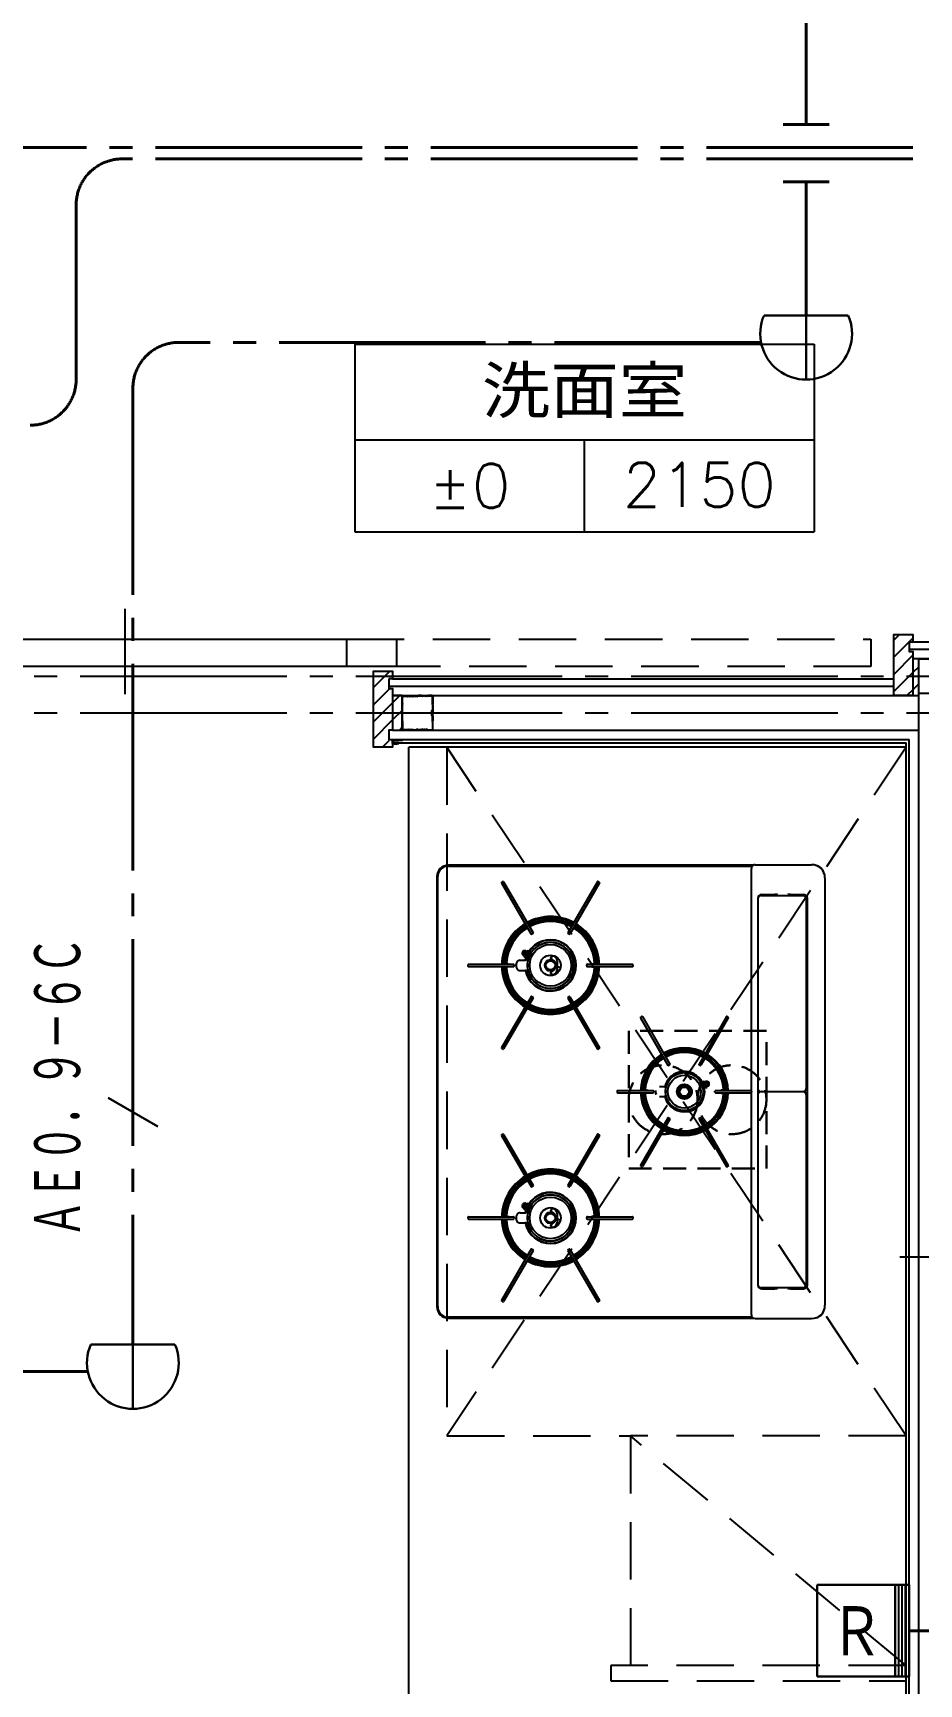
# Model space of a CAD drawing. Header units: millimetres. Extents: x 8300 to 125598, y -10383 to 40000.
# Drawn here: x 44220 to 45378, y 16582 to 18739 of the extents above; entities that cross this region are included whole.
import ezdxf
from ezdxf.enums import TextEntityAlignment as Align

# ---------------------------------------------------------------- set-up
doc = ezdxf.new("R2010")
doc.units = ezdxf.units.MM
doc.header["$LTSCALE"] = 300
for name, pattern in [('CADEWA_LINE1', [0.15, 0.1, -0.05]), ('CADEWA_LINE5', [1.2, 0.9, -0.1, 0.1, -0.1]), ('CADEWA_LINE6', [2.1, 1.8, -0.1, 0.1, -0.1]), ('DASH-N', [0.375, 0.25, -0.125])]:
    doc.linetypes.add(name, pattern=pattern)
for name, color, linetype in [('525EH_Tenjyo(3)', 7, 'CONTINUOUS'), ('526EH_Kabe(8)', 7, 'CONTINUOUS'), ('E配T_その他－１', 7, 'CONTINUOUS'), ('K建0_壁', 7, 'CONTINUOUS')]:
    doc.layers.add(name, color=color, linetype=linetype)
doc.styles.add('MS Gothic2', font='msgothic.ttc', dxfattribs={"width": 0.8})
doc.styles.add('txt2', font='txt.shx', dxfattribs={"width": 0.943378, "bigfont": 'extfont2'})

# ---------------------------------------------------------------- blocks, each defined once
blk = doc.blocks.new('ZGroup203', base_point=(45088.5, 17345.5))
at = {"layer": '526EH_Kabe(8)', "color": 6, "linetype": 'CADEWA_LINE1', "lineweight": 30}
for p, q in [((45178.5, 17435.5), (44998.5, 17435.5)), ((44998.5, 17435.5), (44998.5, 17255.5)), ((45178.5, 17255.5), (45178.5, 17435.5)), ((44998.5, 17255.5), (45178.5, 17255.5))]:
    blk.add_line(p, q, dxfattribs=at)
for centre in [(45043.5, 17345.5), (45133.5, 17345.5)]:
    blk.add_circle(centre, 45, dxfattribs=at)
blk = doc.blocks.new('ZGroup204', base_point=(45305.015, 16651.5))
at = {"layer": '526EH_Kabe(8)', "color": 6, "linetype": 'Continuous', "lineweight": 30}
for p, q in [((45245.03, 16711.485), (45245.03, 16591.515)), ((45365, 16711.485), (45245.03, 16711.485)), ((45347.0045, 16591.515), (45347.0045, 16711.485)), ((45365, 16591.515), (45365, 16711.485)), ((45245.03, 16591.515), (45365, 16591.515))]:
    blk.add_line(p, q, dxfattribs=at)
at = {"layer": '526EH_Kabe(8)', "color": 6, "linetype": 'Continuous', "lineweight": -3}
for p, q in [((45351.50225, 16591.515), (45351.50225, 16711.485)), ((45356.00225, 16591.515), (45356.00225, 16711.485)), ((45360.50225, 16591.515), (45360.50225, 16711.485))]:
    blk.add_line(p, q, dxfattribs=at)
at = {"layer": '526EH_Kabe(8)', "color": 6, "lineweight": -3, "style": 'MS Gothic2', "width": 0.8}
blk.add_text('Ｒ', height=63.984, dxfattribs=at).set_placement((45296.01725, 16651.5), align=Align.MIDDLE_CENTER)
blk = doc.blocks.new('ZGroup205', base_point=(44350.5, 16983.5))
at = {"layer": '525EH_Tenjyo(3)', "color": 6, "linetype": 'Continuous', "lineweight": 30}
for p, q in [((44295.5, 17025.5), (44405.5, 17025.5)), ((44350.5, 17025.5), (44350.5, 16941.5))]:
    blk.add_line(p, q, dxfattribs=at)
blk.add_arc((44350.5, 17001.5), 60, 156.4305, 23.5695, dxfattribs=at)
blk = doc.blocks.new('ZGroup209', base_point=(45230.4, 18328.5))
at = {"layer": '525EH_Tenjyo(3)', "color": 6, "linetype": 'Continuous', "lineweight": 30}
for p, q in [((45175.4, 18370.5), (45285.4, 18370.5)), ((45230.4, 18370.5), (45230.4, 18286.5))]:
    blk.add_line(p, q, dxfattribs=at)
blk.add_arc((45230.4, 18346.5), 60, 156.4305, 23.5695, dxfattribs=at)
blk = doc.blocks.new('ZGroup232', base_point=(44761, 17680.3))
at = {"layer": 'E配T_その他－１', "color": 1, "linetype": 'CADEWA_LINE5', "lineweight": 40}
for p, q in [((45171.5, 18335.1), (44410.5, 18335.1)), ((44350.5, 18275.1), (44350.5, 17025.5))]:
    blk.add_line(p, q, dxfattribs=at)
blk.add_arc((44410.5, 18275.1), 60, 90, 180, dxfattribs=at)
blk = doc.blocks.new('ZGroup233', base_point=(44291.7, 17358.6))
at = {"layer": 'E配T_その他－１', "color": 3, "linetype": 'Continuous', "lineweight": 30}
blk.add_line((44318, 17348), (44383, 17310.5), dxfattribs=at)
at = {"layer": 'E配T_その他－１', "color": 3, "lineweight": -3, "style": 'MS Gothic2', "width": 0.6}
blk.add_text('ＡＥ０．９－６Ｃ', height=60, rotation=90, dxfattribs=at).set_placement((44251.6, 17165.4), align=Align.MIDDLE_LEFT)
blk = doc.blocks.new('ZGroup266', base_point=(47747.5, 18415.9))
at = {"layer": 'E配T_その他－１', "color": 1, "linetype": 'CADEWA_LINE5', "lineweight": 40}
for p, q in [((47890, 18574.9), (44336.4, 18574.9)), ((44276.4, 18514.9), (44276.4, 18286.9))]:
    blk.add_line(p, q, dxfattribs=at)
for centre, start, end in [((44336.4, 18514.9), 90, 180), ((44216.4, 18286.9), 270, 0)]:
    blk.add_arc(centre, 60, start, end, dxfattribs=at)
blk = doc.blocks.new('ZGroup277', base_point=(43529.5, 16589.3))
at = {"layer": 'E配T_その他－１', "color": 1, "linetype": 'CADEWA_LINE5', "lineweight": 40}
for p, q in [((44291.6, 16990.1), (42827.5, 16990.1)), ((42767.5, 16930.1), (42767.5, 16188.5))]:
    blk.add_line(p, q, dxfattribs=at)
blk.add_arc((42827.5, 16930.1), 60, 90, 180, dxfattribs=at)
blk = doc.blocks.new('ZGroup297', base_point=(44940.8, 18210.2))
at = {"layer": 'K建0_壁', "color": 250, "linetype": 'Continuous', "lineweight": -3}
for p, q in [((44640.8, 18332.7), (45240.8, 18332.7)), ((44640.8, 18332.7), (44640.8, 18087.7)), ((45240.8, 18332.7), (45240.8, 18087.7)), ((44640.8, 18207.7), (45240.8, 18207.7)), ((44940.8, 18087.7), (44940.8, 18207.7)), ((44640.8, 18087.7), (45240.8, 18087.7))]:
    blk.add_line(p, q, dxfattribs=at)
at = {"layer": 'K建0_壁', "color": 250, "lineweight": -3, "style": 'txt2'}
for s, height, width, p in [('洗面室', 67.93, 1.197332, (44940.8, 18270.2)), ('±0', 57.6, 1.034314, (44790.8, 18147.7)), ('2150', 57.6, 1.013158, (45090.8, 18149))]:
    blk.add_text(s, height=height, dxfattribs=dict(at, width=width)).set_placement(p, align=Align.MIDDLE_CENTER)
blk = doc.blocks.new('ZGroup324', base_point=(46405.7, 18612.6))
at = {"layer": 'E配T_その他－１', "color": 1, "linetype": 'CADEWA_LINE5', "lineweight": 40}
for p, q in [((47611.1, 18854.6), (45290.4, 18854.6)), ((45230.4, 18794.6), (45230.4, 18619.9)), ((45230.4, 18544.9), (45230.4, 18370.5))]:
    blk.add_line(p, q, dxfattribs=at)
at = {"layer": 'E配T_その他－１', "color": 1, "linetype": 'Continuous', "lineweight": 40}
for p, q in [((45200.4, 18619.9), (45260.4, 18619.9)), ((45200.4, 18544.9), (45260.4, 18544.9))]:
    blk.add_line(p, q, dxfattribs=at)
at = {"layer": 'E配T_その他－１', "color": 1, "linetype": 'CADEWA_LINE5', "lineweight": 40}
blk.add_arc((45290.4, 18794.6), 60, 90, 180, dxfattribs=at)
blk = doc.blocks.new('ZGroup328', base_point=(47772.5, 18693.4))
at = {"layer": 'E配T_その他－１', "color": 1, "linetype": 'CADEWA_LINE5', "lineweight": 40}
blk.add_line((47890, 18589.9), (43885, 18589.9), dxfattribs=at)
blk = doc.blocks.new('ZGroup330', base_point=(48557.5, 17434.5))
at = {"layer": 'E配T_その他－１', "color": 1, "linetype": 'CADEWA_LINE5', "lineweight": 40}
blk.add_line((46985.3, 16651.5), (45365, 16651.5), dxfattribs=at)

msp = doc.modelspace()

# ---------------------------------------------------------------- linework, layer by layer
at = {"layer": 'K建0_壁', "color": 250, "linetype": 'Continuous', "lineweight": -3}
for p, q in [((44340, 17987), (44340, 17875.5)), ((45352.4, 17953.5), (45345, 17946.1)), ((45370, 17948.7), (45345, 17923.7)), ((45444.5, 17943.5), (45365, 17943.5)), ((45444.5, 17934), (45365, 17934)), ((45370, 17926.2), (45345, 17901.2)), ((45377.5, 17911.3), (45370, 17903.8)), ((45377.5, 17921.5), (45422.5, 17921.5)), ((44686.4, 17905.5), (44665, 17884.1)), ((44685, 17886), (45345, 17886)), ((44690, 17895.5), (45345, 17895.5)), ((45370, 17903.8), (45345, 17878.8)), ((45377.5, 17888.8), (45370, 17881.3)), ((44686.4, 17883), (44665, 17861.6)), ((44690, 17873.5), (45377.5, 17873.5)), ((44699.3, 17873.5), (44690, 17864.2)), ((44702.5, 17872.5), (44702.5, 17862.8)), ((44702.9, 17862.8), (44702.9, 17872.5)), ((44703.5, 17873.5), (44708.5, 17873.5)), ((44703.5, 17873), (44708.5, 17873)), ((44708.3, 17873.1), (44710, 17872.4)), ((44708.5, 17873.5), (44710, 17872.9)), ((44710, 17872.9), (44711.5, 17873.5)), ((44710, 17872.4), (44711.5, 17873)), ((44711.5, 17873.5), (44713, 17872.9)), ((44711.5, 17873), (44713, 17872.4)), ((44713, 17872.9), (44714.5, 17873.5)), ((44713, 17872.4), (44714.5, 17873)), ((44714.5, 17873.5), (44716, 17872.9)), ((44714.5, 17873), (44716, 17872.4)), ((44716, 17872.9), (44717.5, 17873.5)), ((44716, 17872.4), (44717.6, 17873)), ((44717.5, 17873.5), (44721, 17873.5)), ((44717.6, 17873), (44720.9, 17873)), ((44720.9, 17873), (44722.3, 17872.5)), ((44721, 17873.5), (44722.5, 17872.9)), ((44724, 17873.5), (44722.5, 17872.9)), ((44724.1, 17873), (44722.7, 17872.5)), ((44727.5, 17873.5), (44724, 17873.5)), ((44727.4, 17873), (44724.1, 17873)), ((44729, 17872.4), (44727.4, 17873)), ((44729, 17872.9), (44727.5, 17873.5)), ((44730.5, 17873.5), (44729, 17872.9)), ((44730.5, 17873), (44729, 17872.4)), ((44732, 17872.9), (44730.5, 17873.5)), ((44732, 17872.4), (44730.5, 17873)), ((44733.5, 17873.5), (44732, 17872.9)), ((44733.5, 17873), (44732, 17872.4)), ((44735, 17872.9), (44733.5, 17873.5)), ((44735, 17872.4), (44733.5, 17873)), ((44736.5, 17873.5), (44735, 17872.9)), ((44736.7, 17873.1), (44735, 17872.4)), ((44741.5, 17873.5), (44736.5, 17873.5)), ((44741.5, 17873), (44736.5, 17873)), ((44742, 17862.8), (44742, 17872.5)), ((44742.5, 17872.5), (44742.5, 17862.8)), ((45370, 17881.3), (45362.2, 17873.5)), ((44690, 17864.2), (44665, 17839.2)), ((44702.5, 17854.2), (44690, 17841.7)), ((44702.5, 17862.8), (44703.2, 17862.3)), ((44703.2, 17862.3), (44702.5, 17861.8)), ((44702.5, 17861.8), (44702.5, 17840.2)), ((44702.9, 17862.8), (44703.7, 17862.3)), ((44702.9, 17861.8), (44703.7, 17862.3)), ((44702.9, 17840.2), (44702.9, 17861.8)), ((44740.7, 17853.2), (44740.7, 17848.7)), ((44741.1, 17853.2), (44741.1, 17848.7)), ((44741.6, 17853.2), (44741.1, 17853.2)), ((44742, 17862.8), (44741.3, 17862.3)), ((44742, 17861.8), (44741.3, 17862.3)), ((44741.6, 17853.2), (44741.6, 17848.7)), ((44742.5, 17862.8), (44741.8, 17862.3)), ((44741.8, 17862.3), (44742.5, 17861.8)), ((44742, 17861.8), (44742, 17848.7)), ((44742, 17840.2), (44742, 17847.3)), ((44742.5, 17861.8), (44742.5, 17848.7)), ((44742.5, 17847.3), (44742.5, 17840.2)), ((44690, 17841.7), (44665, 17816.7)), ((44690, 17828.5), (45377.5, 17828.5)), ((44702.5, 17831.8), (44699.2, 17828.5)), ((44703.2, 17839.7), (44702.5, 17840.2)), ((44702.5, 17839.2), (44703.2, 17839.7)), ((44702.5, 17839.2), (44702.5, 17829.5)), ((44702.9, 17840.2), (44703.7, 17839.7)), ((44702.9, 17839.2), (44703.7, 17839.7)), ((44702.9, 17839.2), (44702.9, 17829.5)), ((44708.4, 17828.9), (44703.5, 17828.9)), ((44703.5, 17828.5), (44708.5, 17828.5)), ((44708.4, 17828.9), (44710, 17829.6)), ((44708.5, 17828.5), (44710, 17829.1)), ((44710, 17829.6), (44711.5, 17829)), ((44710, 17829.1), (44711.5, 17828.5)), ((44711.5, 17829), (44713, 17829.6)), ((44711.5, 17828.5), (44713, 17829.1)), ((44713, 17829.6), (44714.5, 17829)), ((44713, 17829.1), (44714.5, 17828.5)), ((44714.5, 17829), (44716, 17829.6)), ((44714.5, 17828.5), (44716, 17829.1)), ((44716, 17829.6), (44717.6, 17828.9)), ((44716, 17829.1), (44717.5, 17828.5)), ((44717.5, 17828.5), (44721, 17828.5)), ((44717.6, 17828.9), (44720.9, 17828.9)), ((44722.5, 17829.6), (44720.9, 17828.9)), ((44721, 17828.5), (44722.5, 17829.1)), ((44722.5, 17829.6), (44724.1, 17828.9)), ((44724, 17828.5), (44722.5, 17829.1)), ((44727.5, 17828.5), (44724, 17828.5)), ((44727.4, 17828.9), (44724.1, 17828.9)), ((44729, 17829.1), (44727.5, 17828.5)), ((44730.5, 17828.5), (44729, 17829.1)), ((44732, 17829.6), (44730.5, 17829)), ((44732, 17829.1), (44730.5, 17828.5)), ((44733.5, 17829), (44732, 17829.6)), ((44733.5, 17828.5), (44732, 17829.1)), ((44735, 17829.6), (44733.5, 17829)), ((44735, 17829.1), (44733.5, 17828.5)), ((44736.6, 17828.9), (44735, 17829.6)), ((44736.5, 17828.5), (44735, 17829.1)), ((44741.5, 17828.5), (44736.5, 17828.5)), ((44736.6, 17828.9), (44741.5, 17828.9)), ((44742, 17840.2), (44741.3, 17839.7)), ((44742, 17839.2), (44741.3, 17839.7)), ((44741.8, 17839.7), (44742.5, 17840.2)), ((44742.5, 17839.2), (44741.8, 17839.7)), ((44742, 17839.2), (44742, 17829.5)), ((44742.5, 17829.5), (44742.5, 17839.2)), ((44685, 17814.3), (44676.7, 17806)), ((44690, 17816), (45365, 17816)), ((44690, 17811.1), (44690, 17816)), ((44690, 17816), (44703, 17816)), ((44691, 17811.5), (44691, 17815)), ((44691, 17815), (44698, 17815)), ((44691, 17812), (45361, 17812)), ((44698, 17811.5), (44691, 17811.5)), ((44698, 17815.3), (44702.5, 17815.3)), ((44698, 17815), (44698, 17815.3)), ((44698, 17811.1), (44698, 17811.5)), ((44703, 17816), (44703, 17815.8)), ((44711, 15406), (44711, 17806)), ((45361, 17806), (44711, 17806)), ((45361, 16550), (45361, 17812)), ((45361, 16550), (45361, 17806)), ((45361, 16551), (45361, 17802.5)), ((45365, 16550), (45365, 17816)), ((45161.4, 17652), (44762.8, 17652)), ((44762.8, 17650.8), (45158.6, 17650.8)), ((45163.8, 17652.6), (45237.6, 17652.6)), ((44747.8, 17637), (44747.8, 17075)), ((44749, 17075), (44749, 17637)), ((44832.4, 17628.8), (44870.9, 17562)), ((44833.9, 17630.5), (44832.7, 17629.7)), ((44834.9, 17630.2), (44873.5, 17563.5)), ((44957.7, 17630.2), (44919.1, 17563.5)), ((44960.2, 17628.8), (44921.7, 17562)), ((44959.9, 17629.7), (44958.7, 17630.5)), ((45158.8, 17357.4), (45158.8, 17647.6)), ((45255, 17635.2), (45255, 17076.8)), ((45167.3, 17608.5), (45167.3, 17103.5)), ((45167.5, 17608.2), (45167.5, 17360)), ((45171.5, 17612.2), (45226.5, 17612.2)), ((45172.3, 17613.5), (45189.7, 17613.5)), ((45209.9, 17613.5), (45227.3, 17613.5)), ((45230.5, 17608.2), (45230.5, 17360)), ((45232.3, 17103.5), (45232.3, 17608.5)), ((44873.2, 17562.5), (44871.9, 17561.8)), ((44920.7, 17561.8), (44919.4, 17562.5)), ((44788.3, 17521.7), (44788.3, 17520.2)), ((44789, 17522.4), (44848.1, 17522.4)), ((44789, 17519.5), (44848.1, 17519.5)), ((44840.2, 17523), (44841.7, 17522.8)), ((44841.7, 17519.2), (44840.2, 17519)), ((44848.8, 17521.7), (44848.8, 17520.2)), ((44851.3, 17521.9), (44851.3, 17522.1)), ((44851.3, 17519.9), (44851.3, 17520.1)), ((44856.8, 17527.6), (44862.3, 17527.6)), ((44860.3, 17534.6), (44860.5, 17534.5)), ((44860.5, 17534.5), (44862, 17533.8)), ((44861.2, 17534), (44864.6, 17532.3)), ((44861.9, 17533.6), (44862.4, 17533.6)), ((44862.2, 17534.3), (44862.8, 17534)), ((44863.8, 17532.6), (44862.6, 17533.3)), ((44863, 17539.9), (44864.5, 17539.2)), ((44863.8, 17532.6), (44863.6, 17532.1)), ((44864, 17532.4), (44863.8, 17532.6)), ((44864, 17539.9), (44867.4, 17538.3)), ((44864.1, 17535.3), (44864.2, 17535.2)), ((44864.3, 17538.7), (44864.9, 17538.4)), ((44864.7, 17536.6), (44864.9, 17536.5)), ((44867, 17539.2), (44866.7, 17538.8)), ((44867.2, 17538.7), (44867.7, 17538.5)), ((44867.8, 17538.3), (44867.7, 17538.5)), ((44869.7, 17538.5), (44871.1, 17538.5)), ((44896.5, 17531.2), (44896.5, 17530.2)), ((44896.5, 17531.2), (44897.3, 17531.2)), ((44897.3, 17534.3), (44897.3, 17529.2)), ((44897.3, 17532.5), (44898.1, 17532.5)), ((44898.1, 17529.5), (44897.3, 17529.5)), ((44897.5, 17529.2), (44897.8, 17529.2)), ((44898.1, 17532.5), (44898.1, 17533)), ((44898.1, 17529.5), (44898.1, 17528.5)), ((44899.1, 17532.4), (44899.2, 17533.2)), ((44905.1, 17526.5), (44905.1, 17515.5)), ((44909.3, 17517.8), (44905.1, 17519.7)), ((44943.8, 17520.2), (44943.8, 17521.7)), ((44944.5, 17522.4), (45003.6, 17522.4)), ((44944.5, 17519.5), (45003.6, 17519.5)), ((44952.4, 17523), (44950.9, 17522.8)), ((44950.9, 17519.2), (44952.4, 17519)), ((45004.3, 17520.2), (45004.3, 17521.7)), ((44856.8, 17514.4), (44863.4, 17514.4)), ((44870.9, 17503.5), (44871.1, 17503.5)), ((44897.3, 17512.8), (44897.3, 17507.7)), ((44897.3, 17512.5), (44898.1, 17512.5)), ((44897.3, 17509.5), (44898.3, 17509.5)), ((44897.8, 17512.8), (44897.5, 17512.8)), ((44898.1, 17513.5), (44898.1, 17512.5)), ((44898.1, 17509.5), (44898.1, 17507.8)), ((44899.2, 17508.8), (44899.1, 17509.6)), ((44900.6, 17509.1), (44900.6, 17508.4)), ((44905, 17514.3), (44907.2, 17513.3)), ((44870.9, 17480), (44832.4, 17413.2)), ((44873.5, 17478.5), (44834.9, 17411.8)), ((44871.9, 17480.2), (44873.2, 17479.5)), ((44880.6, 17492.3), (44880.4, 17492)), ((44919.1, 17478.5), (44957.7, 17411.8)), ((44919.4, 17479.5), (44920.7, 17480.2)), ((44921.7, 17480), (44960.2, 17413.2)), ((45013.9, 17452.5), (45049.7, 17390.5)), ((45015.4, 17454.2), (45014.2, 17453.5)), ((45016.4, 17454), (45052.2, 17392)), ((45126.2, 17454), (45090.4, 17392)), ((45128.7, 17452.5), (45092.9, 17390.5)), ((45128.4, 17453.5), (45127.2, 17454.2)), ((44832.7, 17412.3), (44833.9, 17411.5)), ((44958.7, 17411.5), (44959.9, 17412.3)), ((45051.9, 17391), (45050.7, 17390.3)), ((45091.9, 17390.3), (45090.7, 17391)), ((45094, 17368.6), (45094.2, 17368.7)), ((45099.5, 17369.2), (45095.2, 17367.7)), ((45095.7, 17368.2), (45096.2, 17368.1)), ((45096.4, 17368.1), (45096.1, 17368.7)), ((45096.7, 17368.2), (45096.7, 17366.4)), ((45098, 17368.2), (45098, 17368.7)), ((45100.6, 17369.2), (45098.6, 17368.5)), ((45099, 17368.6), (45099, 17369)), ((45099.5, 17369.2), (45100.5, 17369.2)), ((45099.7, 17368.9), (45099.7, 17369.2)), ((45099.8, 17368.9), (45099.8, 17369.2)), ((45100, 17369.2), (45100, 17369)), ((44983.3, 17356.7), (44983.3, 17355.2)), ((44984, 17357.4), (45030.6, 17357.4)), ((44984, 17354.5), (45030.6, 17354.5)), ((45021.5, 17358), (45023.1, 17357.8)), ((45023.1, 17354.2), (45021.5, 17354)), ((45031.3, 17356.7), (45031.3, 17355.2)), ((45033.8, 17357.5), (45033.8, 17357.4)), ((45033.8, 17354.6), (45033.8, 17354.5)), ((45044.8, 17362.5), (45038.8, 17362.5)), ((45038.8, 17349.5), (45044.8, 17349.5)), ((45062, 17357.2), (45063.9, 17357.2)), ((45062, 17356.9), (45063.9, 17356.9)), ((45062, 17356.1), (45063.8, 17356.1)), ((45063.8, 17355.9), (45062, 17355.9)), ((45063.9, 17355.1), (45062, 17355.1)), ((45063.9, 17354.8), (45062, 17354.8)), ((45062.4, 17357.2), (45063.9, 17357.2)), ((45062.4, 17354.8), (45063.9, 17354.8)), ((45063.6, 17359.6), (45063, 17359.6)), ((45063.6, 17359.6), (45063.6, 17359.6)), ((45063.7, 17360.8), (45064.5, 17360.8)), ((45063.7, 17351.2), (45064.5, 17351.2)), ((45064.3, 17352.4), (45064.7, 17352.4)), ((45064.7, 17359.6), (45064.5, 17360.8)), ((45064.5, 17351.2), (45064.7, 17352.4)), ((45065.3, 17362.7), (45067.2, 17362.7)), ((45065.3, 17349.3), (45067.2, 17349.3)), ((45065.9, 17350.7), (45067, 17349.6)), ((45067.8, 17347.7), (45067.8, 17347.9)), ((45074.8, 17347.9), (45074.8, 17347.7)), ((45075.4, 17362.7), (45077.3, 17362.7)), ((45075.4, 17349.3), (45077.3, 17349.3)), ((45075.6, 17362.4), (45076.7, 17361.3)), ((45075.6, 17349.6), (45076.7, 17350.7)), ((45078.1, 17360.8), (45077.9, 17359.6)), ((45077.9, 17352.4), (45078.1, 17351.2)), ((45078, 17352.4), (45078.9, 17352.4)), ((45078.9, 17360.8), (45078.1, 17360.8)), ((45078.1, 17351.2), (45078.9, 17351.2)), ((45078.7, 17357.2), (45080.2, 17357.2)), ((45078.7, 17354.8), (45080.2, 17354.8)), ((45078.8, 17356.4), (45080.3, 17356.4)), ((45078.8, 17355.6), (45080.3, 17355.6)), ((45079.1, 17359.6), (45079.1, 17359.7)), ((45079.6, 17359.6), (45079.1, 17359.6)), ((45095.5, 17366.8), (45095.1, 17366.6)), ((45095.6, 17366.7), (45095.5, 17366.8)), ((45095.7, 17367.4), (45095.8, 17367.9)), ((45095.8, 17366.9), (45095.7, 17367.4)), ((45095.8, 17366.8), (45095.8, 17366.9)), ((45095.8, 17366.5), (45095.8, 17366.8)), ((45095.9, 17366.4), (45095.8, 17366.5)), ((45095.9, 17366.3), (45095.9, 17366.4)), ((45097, 17363.1), (45095.9, 17366.3)), ((45097.1, 17362.4), (45096.5, 17362.3)), ((45097.1, 17363), (45097, 17363.1)), ((45097.1, 17362.4), (45097, 17362.5)), ((45097.1, 17362.8), (45097.1, 17363)), ((45097.2, 17362.6), (45097.1, 17362.8)), ((45097.1, 17362.3), (45097.3, 17361.5)), ((45097.1, 17361.3), (45097.3, 17361.1)), ((45097.3, 17362.5), (45097.2, 17362.6)), ((45097.6, 17362), (45097.3, 17362.5)), ((45097.9, 17361.3), (45097.3, 17361.1)), ((45101.7, 17363), (45097.4, 17361.5)), ((45097.9, 17361.7), (45097.6, 17362)), ((45097.9, 17365.8), (45097.7, 17365.8)), ((45097.9, 17363.2), (45097.9, 17361.7)), ((45098.3, 17361.8), (45098, 17361.5)), ((45098.8, 17368), (45098.1, 17367.7)), ((45098.2, 17364.4), (45098.4, 17364.4)), ((45098.6, 17361.3), (45098.5, 17361.9)), ((45099.8, 17363.1), (45099.9, 17363.2)), ((45099.9, 17363.1), (45100.4, 17363.3)), ((45100.7, 17362.9), (45100.9, 17362.9)), ((45100.8, 17362.9), (45102.8, 17363.6)), ((45102.7, 17363.5), (45102.7, 17363.6)), ((45102.7, 17363.6), (45102.7, 17363.6)), ((45102.8, 17363.6), (45102.8, 17363.7)), ((45111.3, 17355.2), (45111.3, 17356.7)), ((45112, 17357.4), (45158.6, 17357.4)), ((45112, 17354.5), (45158.6, 17354.5)), ((45121.1, 17358), (45119.5, 17357.8)), ((45119.5, 17354.2), (45121.1, 17354)), ((45158.8, 17064.4), (45158.8, 17354.6)), ((45159.3, 17355.2), (45159.3, 17356.7)), ((45167.5, 17352), (45167.5, 17103.8)), ((45170.8, 17355.9), (45170.8, 17356.1)), ((45171, 17356), (45171, 17356)), ((45171.4, 17356), (45171.4, 17356)), ((45171.5, 17356), (45226.5, 17356)), ((45227.1, 17356), (45227.1, 17356)), ((45230.5, 17352), (45230.5, 17103.8)), ((45049.7, 17321.5), (45013.9, 17259.5)), ((45052.2, 17320), (45016.4, 17258)), ((45050.7, 17321.7), (45051.9, 17321)), ((45090.4, 17320), (45126.2, 17258)), ((45090.7, 17321), (45091.9, 17321.7)), ((45092.9, 17321.5), (45128.7, 17259.5)), ((44832.4, 17298.8), (44870.9, 17232)), ((44833.9, 17300.5), (44832.7, 17299.7)), ((44834.9, 17300.2), (44873.5, 17233.5)), ((44957.7, 17300.2), (44919.1, 17233.5)), ((44960.2, 17298.8), (44921.7, 17232)), ((44959.9, 17299.7), (44958.7, 17300.5)), ((45014.2, 17258.5), (45015.4, 17257.8)), ((45127.2, 17257.8), (45128.4, 17258.5)), ((44873.2, 17232.5), (44871.9, 17231.8)), ((44920.7, 17231.8), (44919.4, 17232.5)), ((44856.8, 17197.6), (44862.3, 17197.6)), ((44860.3, 17204.6), (44860.5, 17204.5)), ((44860.5, 17204.5), (44862, 17203.8)), ((44861.2, 17204), (44864.6, 17202.3)), ((44861.9, 17203.6), (44862.4, 17203.6)), ((44862.2, 17204.3), (44862.8, 17204)), ((44863.8, 17202.6), (44862.6, 17203.3)), ((44863, 17209.9), (44864.5, 17209.2)), ((44863.8, 17202.6), (44863.6, 17202.1)), ((44864, 17202.4), (44863.8, 17202.6)), ((44864, 17209.9), (44867.4, 17208.3)), ((44864.1, 17205.3), (44864.2, 17205.2)), ((44864.3, 17208.7), (44864.9, 17208.4)), ((44864.7, 17206.6), (44864.9, 17206.5)), ((44867, 17209.2), (44866.7, 17208.8)), ((44867.2, 17208.7), (44867.7, 17208.5)), ((44867.8, 17208.3), (44867.7, 17208.5)), ((44869.7, 17208.5), (44871.1, 17208.5)), ((44896.5, 17201.2), (44896.5, 17200.2)), ((44896.5, 17201.2), (44897.3, 17201.2)), ((44897.3, 17204.2), (44897.3, 17199.2)), ((44897.3, 17202.5), (44898.1, 17202.5)), ((44898.1, 17199.5), (44897.3, 17199.5)), ((44897.5, 17199.2), (44897.8, 17199.2)), ((44898.1, 17202.5), (44898.1, 17203)), ((44898.1, 17199.5), (44898.1, 17198.5)), ((44899.1, 17202.4), (44899.2, 17203.2)), ((44905.1, 17196.5), (44905.1, 17185.5)), ((44788.3, 17191.7), (44788.3, 17190.2)), ((44789, 17192.4), (44848.1, 17192.4)), ((44789, 17189.5), (44848.1, 17189.5)), ((44840.2, 17193), (44841.7, 17192.8)), ((44841.7, 17189.2), (44840.2, 17189)), ((44848.8, 17191.7), (44848.8, 17190.2)), ((44851.3, 17191.9), (44851.3, 17192.1)), ((44851.3, 17189.9), (44851.3, 17190.1)), ((44856.8, 17184.4), (44863.4, 17184.4)), ((44897.3, 17182.8), (44897.3, 17177.7)), ((44897.3, 17182.5), (44898.1, 17182.5)), ((44897.3, 17179.5), (44898.3, 17179.5)), ((44897.8, 17182.8), (44897.5, 17182.8)), ((44898.1, 17183.5), (44898.1, 17182.5)), ((44898.1, 17179.5), (44898.1, 17177.8)), ((44899.2, 17178.8), (44899.1, 17179.6)), ((44900.6, 17179.1), (44900.6, 17178.4)), ((44905, 17184.3), (44907.2, 17183.3)), ((44909.3, 17187.8), (44905.1, 17189.7)), ((44943.8, 17190.2), (44943.8, 17191.7)), ((44944.5, 17192.4), (45003.6, 17192.4)), ((44944.5, 17189.5), (45003.6, 17189.5)), ((44952.4, 17193), (44950.9, 17192.8)), ((44950.9, 17189.2), (44952.4, 17189)), ((45004.3, 17190.2), (45004.3, 17191.7)), ((44870.9, 17173.5), (44871.1, 17173.5)), ((44880.6, 17162.3), (44880.4, 17162)), ((44870.9, 17150), (44832.4, 17083.2)), ((44873.5, 17148.5), (44834.9, 17081.8)), ((44871.9, 17150.2), (44873.2, 17149.5)), ((44919.1, 17148.5), (44957.7, 17081.8)), ((44919.4, 17149.5), (44920.7, 17150.2)), ((44921.7, 17150), (44960.2, 17083.2)), ((45226.5, 17099.8), (45171.5, 17099.8)), ((45172.3, 17098.5), (45189.7, 17098.5)), ((45209.9, 17098.5), (45227.3, 17098.5)), ((44832.7, 17082.3), (44833.9, 17081.5)), ((44958.7, 17081.5), (44959.9, 17082.3)), ((45158.6, 17061.2), (44762.8, 17061.2)), ((44762.8, 17060), (45161.4, 17060)), ((45163.8, 17059.4), (45237.6, 17059.4))]:
    msp.add_line(p, q, dxfattribs=at)
at = {"layer": 'K建0_壁', "color": 250, "linetype": 'Continuous', "lineweight": -3, "ltscale": 0.3}
for p, q in [((45444.5, 17921.5), (45370, 17921.5)), ((45377.5, 16562.5), (45377.5, 17921.5))]:
    msp.add_line(p, q, dxfattribs=at)
at = {"layer": 'K建0_壁', "color": 250, "linetype": 'CADEWA_LINE5', "lineweight": -3}
for p, q in [((43921.7, 17899), (45804.6, 17899)), ((43921.7, 17851), (45418.3, 17851)), ((45353, 17140), (46680.7, 17140))]:
    msp.add_line(p, q, dxfattribs=at)
at = {"layer": 'K建0_壁', "color": 250, "linetype": 'DASH-N', "lineweight": -3}
for p, q in [((45361, 16906), (44761, 17806)), ((45361, 17806), (44761, 16906)), ((45361, 16606), (45001, 16906))]:
    msp.add_line(p, q, dxfattribs=at)
at = {"layer": 'K建0_壁', "color": 250, "linetype": 'Continuous', "lineweight": -3}
for points in [[(45365, 17943.5), (45365, 17931), (45370, 17931), (45370, 17873.5), (45345, 17873.5), (45345, 17953.5), (45370, 17953.5), (45370, 17943.5)], [(44695, 17911.5), (44010, 17911.5), (44010, 17947.5), (44695, 17947.5)], [(45370, 17921.5), (45370, 17873.5), (45377.5, 17873.5), (45377.5, 17921.5)], [(45422.5, 17921.5), (45422.5, 17876.5), (45377.5, 17876.5), (45377.5, 17921.5)], [(44685, 17895.5), (44685, 17883), (44690, 17883), (44690, 17828.5), (44685, 17828.5), (44685, 17816), (44690, 17816), (44690, 17806), (44665, 17806), (44665, 17905.5), (44690, 17905.5), (44690, 17895.5)], [(44690, 17873.5), (44690, 17828.5), (44702.5, 17828.5), (44702.5, 17873.5)]]:
    msp.add_lwpolyline(points, close=True, dxfattribs=at)
at = {"layer": 'K建0_壁', "color": 250, "linetype": 'DASH-N', "lineweight": -3}
for points in [[(45315, 17911.5), (44630, 17911.5), (44630, 17947.5), (45315, 17947.5)], [(45361, 16586), (45361, 16606), (44975.1, 16606), (44975.1, 16586)]]:
    msp.add_lwpolyline(points, close=True, dxfattribs=at)
at = {"layer": 'K建0_壁', "color": 250, "linetype": 'Continuous', "lineweight": -3}
for points in [[(44730.5, 17829), (44729, 17829.6), (44727.4, 17828.9)], [(45158.6, 17650.8), (45159.6, 17650.7), (45159.8, 17650.6)], [(45193.1, 17614), (45192.1, 17613.7), (45189.7, 17613.5)], [(45209.9, 17613.5), (45208.9, 17613.5), (45206.5, 17614)], [(44851.3, 17521.9), (44851.3, 17520.9), (44851.3, 17520.5), (44851.3, 17520.1), (44851.3, 17520.1)], [(44863, 17539.9), (44862, 17540.2), (44861.9, 17540.2)], [(44863.6, 17532.1), (44863.6, 17532), (44863.5, 17532), (44863.4, 17531.9), (44863.3, 17531.9), (44862.9, 17532)], [(44863.5, 17527.9), (44863.7, 17528.7), (44864.7, 17532)], [(44864.9, 17531.7), (44863.9, 17528.4), (44863.9, 17528.2)], [(44864.9, 17532.1), (44864.7, 17532), (44864.1, 17532.2)], [(44865.4, 17539.3), (44866.7, 17538.8), (44867, 17538.8)], [(44866.6, 17539.8), (44866.9, 17539.6), (44867, 17539.5), (44867, 17539.4), (44867, 17539.3), (44867, 17539.2), (44867, 17539.2)], [(44898.1, 17528.5), (44898.1, 17528.3), (44898.1, 17528.3)], [(44871.5, 17503.8), (44871.6, 17503.6), (44871.9, 17503.2), (44871.9, 17503.1)], [(44896.5, 17511.8), (44896.5, 17510.8), (44897.3, 17510.8)], [(44898.1, 17513.7), (44898.1, 17513.7), (44898.1, 17513.5)], [(45094.9, 17367.7), (45095, 17368), (45095.5, 17368.1)], [(45096.1, 17368.7), (45096, 17368.7), (45096, 17368.8), (45096.1, 17368.9), (45096.2, 17369.1), (45096.5, 17369.3)], [(45101, 17369.4), (45100.6, 17369.3), (45100.6, 17369.2)], [(45033.8, 17354.5), (45033.9, 17353.4), (45034.4, 17352.1)], [(45034.4, 17352.1), (45033.9, 17353.4), (45033.8, 17354.5)], [(45064.2, 17358.4), (45064.2, 17358.8), (45064.3, 17358.8)], [(45064.2, 17353.6), (45064.2, 17353.2), (45064.3, 17353.2)], [(45064.5, 17360.6), (45065, 17360.8), (45065.9, 17361.3), (45067, 17362.4)], [(45064.5, 17351.4), (45065, 17351.2), (45065.9, 17350.7)], [(45076.7, 17361.3), (45077.6, 17360.8), (45078.1, 17360.6)], [(45076.7, 17350.7), (45077.6, 17351.2), (45078.1, 17351.4)], [(45095.1, 17366.6), (45094.7, 17367.8), (45094.6, 17367.9)], [(45095.5, 17366.8), (45095.5, 17366.9), (45095.2, 17367.7)], [(45096.6, 17362.3), (45097, 17361.1), (45097, 17361)], [(45097.1, 17362.3), (45097.1, 17362.4), (45097.1, 17362.4)], [(45098, 17364.3), (45098.1, 17364.3), (45098.3, 17364.4), (45098.4, 17364.4)], [(45098.3, 17363.1), (45098.7, 17362.9), (45099.7, 17362.7)], [(45099.3, 17361), (45098.9, 17361), (45098.8, 17361), (45098.7, 17361.1), (45098.7, 17361.2), (45098.6, 17361.2), (45098.6, 17361.3)], [(45099, 17363), (45099.9, 17363.2), (45100.4, 17363.4)], [(45099.8, 17362.7), (45100.8, 17362.9), (45101.5, 17363.2)], [(45102.6, 17363.5), (45102.6, 17363.5), (45102.5, 17363.5)], [(44863, 17209.9), (44862, 17210.2), (44861.9, 17210.2)], [(44863.6, 17202.1), (44863.6, 17202), (44863.5, 17202), (44863.4, 17201.9), (44863.3, 17201.9), (44862.9, 17202)], [(44863.5, 17197.9), (44863.7, 17198.7), (44864.7, 17202)], [(44864.9, 17201.7), (44863.9, 17198.4), (44863.9, 17198.2)], [(44864.9, 17202.1), (44864.7, 17202), (44864.1, 17202.2)], [(44865.4, 17209.3), (44866.7, 17208.8), (44867, 17208.8)], [(44866.6, 17209.8), (44866.9, 17209.6), (44867, 17209.5), (44867, 17209.4), (44867, 17209.3), (44867, 17209.2), (44867, 17209.2)], [(44898.1, 17198.5), (44898.1, 17198.3), (44898.1, 17198.3)], [(44851.3, 17191.9), (44851.3, 17190.9), (44851.3, 17190.5), (44851.3, 17190.1), (44851.3, 17190.1)], [(44896.5, 17181.8), (44896.5, 17180.8), (44897.3, 17180.8)], [(44898.1, 17183.7), (44898.1, 17183.7), (44898.1, 17183.5)], [(44905.6, 17181.4), (44905.4, 17183.3), (44905.2, 17184.2)], [(44871.5, 17173.8), (44871.6, 17173.6), (44871.9, 17173.2), (44871.9, 17173.1)], [(45193.1, 17098), (45192.1, 17098.3), (45189.7, 17098.5)], [(45209.9, 17098.5), (45208.9, 17098.5), (45206.5, 17098)], [(45159.8, 17061.4), (45159.6, 17061.3), (45158.6, 17061.2)]]:
    msp.add_lwpolyline(points, dxfattribs=at)
at = {"layer": 'K建0_壁', "color": 250, "linetype": 'DASH-N', "lineweight": -3}
for points in [[(45361, 16906), (45361, 17806), (44761, 17806), (44761, 16906), (45001, 16906)], [(45361, 16606), (45361, 16906), (45001, 16906), (45001, 16606)]]:
    msp.add_lwpolyline(points, dxfattribs=at)
at = {"layer": 'K建0_壁', "color": 250, "linetype": 'Continuous', "lineweight": -3}
for centre, radius in [((44896.3, 17521), 30.2), ((44896.3, 17521), 27.2), ((44863.8, 17536.2), 2.43), ((44896.3, 17521), 13.4), ((44896.3, 17521), 7.5), ((44896.3, 17521), 5.95), ((45071.3, 17356), 24.9), ((45071.3, 17356), 24.8), ((45071.3, 17356), 21.5), ((45071.3, 17356), 9.74), ((45071.3, 17356), 9.51), ((45071.3, 17356), 9.35), ((45071.3, 17356), 7.5), ((45071.3, 17356), 5.95), ((45099, 17365.4), 2.43), ((44896.3, 17191), 30.2), ((44896.3, 17191), 27.2), ((44863.8, 17206.2), 2.43), ((44896.3, 17191), 13.4), ((44896.3, 17191), 7.5), ((44896.3, 17191), 5.95)]:
    msp.add_circle(centre, radius, dxfattribs=at)
for centre, radius, start, end in [((44703.5, 17872.5), 1, 90, 180), ((44703.5, 17872.5), 0.55, 90, 180), ((44741.5, 17872.5), 1, 0, 90), ((44741.5, 17872.5), 0.55, 0, 90), ((44741.4, 17853.2), 0.675, 0, 180), ((44741.8, 17848.7), 1.12, 180, 268.6213), ((44741.8, 17848.7), 0.675, 180, 0), ((44741.8, 17848.7), 0.225, 180, 0), ((44741.7, 17847.3), 0.75, 0, 90), ((44741.7, 17847.3), 0.3, 0, 90), ((44703.5, 17829.5), 1, 180, 270), ((44703.5, 17829.5), 0.55, 180, 270), ((44741.5, 17829.5), 1, 270, 0), ((44741.5, 17829.5), 0.55, 270, 0), ((44694, 17823.5), 13, 252.0798, 287.9202), ((44702.5, 17815.8), 0.5, 270, 0), ((44762.8, 17637), 15, 90, 180), ((44762.8, 17637), 13.8, 90, 180), ((45163.8, 17647.6), 5, 90, 180), ((45237.6, 17635.2), 17.4, 0, 90), ((45239.8, 17637), 15, 4.0861, 74.4927), ((44833, 17629.1), 0.7, 120, 210), ((44834.3, 17629.9), 0.7, 30, 120), ((44958.3, 17629.9), 0.7, 60, 150), ((44959.6, 17629.1), 0.7, 330, 60), ((45172.3, 17608.5), 5, 90, 180), ((45171.5, 17608.2), 4, 90, 180), ((45226.5, 17608.2), 4, 0, 90), ((45227.3, 17608.5), 5, 0, 90), ((44896.3, 17521), 63.8, 61.3033, 118.6967), ((44896.3, 17521), 63.8, 121.3033, 178.6967), ((44896.3, 17521), 62.3, 121.3328, 178.6672), ((44896.3, 17521), 60.2, 121.3811, 178.6189), ((44896.3, 17521), 58.8, 121.4143, 178.5857), ((44896.3, 17521), 57.5, 121.4458, 176.4622), ((44896.3, 17521), 62.3, 61.3328, 118.6672), ((44896.3, 17521), 60.2, 61.3811, 118.6189), ((44896.3, 17521), 58.8, 61.4143, 118.5857), ((44896.3, 17521), 57.5, 61.4458, 118.5542), ((44872.8, 17563.1), 0.7, 300, 30), ((44919.8, 17563.1), 0.7, 150, 240), ((44896.3, 17521), 57.5, 3.5378, 58.5542), ((44896.3, 17521), 58.8, 1.4143, 58.5857), ((44896.3, 17521), 60.2, 1.3811, 58.6189), ((44896.3, 17521), 62.3, 1.3328, 58.6672), ((44896.3, 17521), 63.8, 1.3033, 58.6967), ((44896.3, 17521), 33.5, 191.4969, 148.5309), ((44896.3, 17521), 33.2, 191.6287, 148.2256), ((44896.3, 17521), 33, 191.6884, 167.2003), ((44876.2, 17552), 15.5, 225.8022, 231.6571), ((44871.6, 17562.4), 0.7, 210, 300), ((44896.3, 17521), 30.2, 215.346, 143.701), ((44921, 17562.4), 0.7, 240, 330), ((44789, 17521.7), 0.7, 90, 180), ((44789, 17520.2), 0.7, 180, 270), ((44896.3, 17521), 63.8, 181.3033, 238.6967), ((44896.3, 17521), 62.3, 181.3328, 238.6672), ((44896.3, 17521), 60.2, 181.3811, 238.6189), ((44896.3, 17521), 58.8, 181.4143, 238.5857), ((44840.6, 17524.4), 1.68, 176.3892, 207.8262), ((44840.4, 17524.5), 1.51, 212.0915, 262.577), ((44841.6, 17521.8), 1, 42.6078, 82.5), ((44841.6, 17520.2), 1, 277.5, 317.3922), ((44848.1, 17521.7), 0.7, 0, 90), ((44848.1, 17520.2), 0.7, 270, 0), ((44856.8, 17522.1), 5.5, 89.9933, 180.0067), ((44856.8, 17519.9), 5.5, 179.9933, 270.0067), ((44862.6, 17536.9), 3.3, 64.7, 244.7), ((44863.3, 17536.5), 2.99, 64.7052, 308.1468), ((44863.3, 17536.5), 2.45, 65.3509, 244.4491), ((44859.6, 17516.8), 15.5, 77.7429, 83.5978), ((44862.3, 17530.6), 3, 269.9969, 344.2237), ((44862.3, 17536.9), 3.35, 37.266, 76.7794), ((44864.4, 17535.9), 0.75, 65.3509, 244.4491), ((44864.4, 17535.9), 0.75, 65.2761, 244.5239), ((44864.2, 17532.5), 0.326, 212.6937, 244.4404), ((44864.6, 17535.9), 0.75, 244.9, 64.9), ((44863.3, 17536.5), 2.97, 1.0085, 64.7362), ((44864.4, 17531.9), 0.5, 22.7949, 64.7), ((44864.4, 17531.9), 0.5, 341.1744, 22.7949), ((44896.3, 17521), 32.3, 148.1861, 164.2206), ((44896.3, 17521), 30.2, 145.33, 214.6879), ((44867, 17538.4), 0.331, 65.2355, 96.4304), ((44867.7, 17538.7), 0.5, 244.7, 328.2256), ((44869.7, 17537.5), 1, 89.9986, 148.1875), ((44871.1, 17539.5), 1, 270.0024, 323.7041), ((44908.7, 17512.6), 45.2, 144.4098, 145.4385), ((44897.5, 17530.2), 1, 180, 270), ((44897.3, 17533), 0.8, 0, 90), ((44897.8, 17528.7), 0.5, 53.1301, 90), ((44898.3, 17526.5), 6, 82.3377, 91.9102), ((44898.3, 17526.5), 6.8, 0, 82.3377), ((44896.3, 17521), 58.8, 301.4143, 358.5857), ((44896.3, 17521), 60.2, 301.3811, 358.6189), ((44896.3, 17521), 62.3, 301.3328, 358.6672), ((44896.3, 17521), 63.8, 301.3033, 358.6967), ((44944.5, 17521.7), 0.7, 90, 180), ((44944.5, 17520.2), 0.7, 180, 270), ((44951, 17521.8), 1, 97.5, 137.3922), ((44951, 17520.2), 1, 222.6078, 262.5), ((44952.2, 17524.5), 1.51, 277.4435, 327.888), ((44952, 17524.4), 1.67, 332.0612, 3.7234), ((45003.6, 17521.7), 0.7, 0, 90), ((45003.6, 17520.2), 0.7, 270, 0), ((44840.6, 17517.6), 1.67, 152.0612, 183.7234), ((44896.3, 17521), 57.5, 183.5378, 238.5542), ((44840.4, 17517.5), 1.51, 97.4435, 147.888), ((44863.4, 17508.1), 6.29, 87.1369, 89.9832), ((44863.4, 17511.4), 3, 16.235, 84.1345), ((44896.3, 17521), 31.3, 196.2383, 212.9946), ((44870.9, 17504.5), 1, 212.9933, 270.0013), ((44871.1, 17502.5), 1, 36.3025, 89.9981), ((44897.5, 17511.8), 1, 90, 180), ((44897.8, 17513.3), 0.5, 270, 306.8699), ((44898.3, 17515.5), 6, 270, 277.6623), ((44896.3, 17509), 2.03, 346.3004, 13.6996), ((44898.3, 17515.5), 6.8, 277.6623, 0), ((44901.8, 17508.9), 1.45, 174.3961, 196.2519), ((44896.3, 17521), 57.5, 301.4458, 356.4622), ((44952.2, 17517.5), 1.51, 32.0915, 82.577), ((44952, 17517.6), 1.68, 356.3892, 27.8262), ((44871.6, 17479.6), 0.7, 60, 150), ((44872.8, 17478.9), 0.7, 330, 60), ((44919.8, 17478.9), 0.7, 120, 210), ((44921, 17479.6), 0.7, 30, 120), ((44896.3, 17521), 63.8, 241.3033, 298.6967), ((44896.3, 17521), 62.3, 241.3328, 298.6672), ((44896.3, 17521), 60.2, 241.3811, 298.6189), ((44896.3, 17521), 58.8, 241.4143, 298.5857), ((44896.3, 17521), 57.5, 241.4458, 298.5542), ((45014.5, 17452.9), 0.7, 120, 210), ((45015.8, 17453.6), 0.7, 30, 120), ((45126.8, 17453.6), 0.7, 60, 150), ((45128.1, 17452.9), 0.7, 330, 60), ((44833, 17412.9), 0.7, 150, 240), ((44834.3, 17412.1), 0.7, 240, 330), ((44958.3, 17412.1), 0.7, 210, 300), ((44959.6, 17412.9), 0.7, 300, 30), ((45071.3, 17356), 57.2, 61.4513, 118.5487), ((45071.3, 17356), 55.8, 61.488, 118.512), ((45071.3, 17356), 57.2, 121.4513, 178.5487), ((45071.3, 17356), 55.8, 121.488, 178.512), ((45071.3, 17356), 53.7, 121.5484, 178.4516), ((45071.3, 17356), 52.2, 121.5902, 178.4098), ((45071.3, 17356), 51.2, 121.6223, 176.0035), ((45071.3, 17356), 53.7, 61.5484, 118.4516), ((45071.3, 17356), 52.2, 61.5902, 118.4098), ((45071.3, 17356), 51.2, 61.6223, 118.3777), ((45050.3, 17390.9), 0.7, 210, 300), ((45051.6, 17391.6), 0.7, 300, 30), ((45091, 17391.6), 0.7, 150, 240), ((45092.3, 17390.9), 0.7, 240, 330), ((45071.3, 17356), 51.2, 3.9965, 58.3777), ((45071.3, 17356), 52.3, 1.5902, 58.4098), ((45071.3, 17356), 53.7, 1.5484, 58.4516), ((45071.3, 17356), 55.8, 1.488, 58.512), ((45071.3, 17356), 57.3, 1.4513, 58.5487), ((45071.3, 17356), 26.5, 26.8077, 165.3897), ((45071.3, 17356), 26.2, 27.1822, 164.8943), ((45071.4, 17356), 26, 195.3017, 164.6579), ((45071.3, 17356), 25, 199.8319, 160.1681), ((45095.6, 17367.8), 0.337, 74.2391, 108.585), ((45088.4, 17382.1), 15.1, 302.0008, 307.9843), ((45099.7, 17365.7), 2.99, 270.3966, 159.1276), ((45099.6, 17365.7), 2.45, 303.5217, 109.8271), ((45100.6, 17366.1), 3.3, 289, 109), ((44984, 17356.7), 0.7, 90, 180), ((44984, 17355.2), 0.7, 180, 270), ((45071.3, 17356), 57.2, 181.4513, 238.5487), ((45071.3, 17356), 55.8, 181.488, 238.512), ((45071.3, 17356), 53.7, 181.5484, 238.4516), ((45071.3, 17356), 52.2, 181.5902, 238.4098), ((45021.9, 17359.5), 1.67, 175.9388, 207.6478), ((45021.9, 17352.6), 1.66, 152.2495, 184.1639), ((45071.3, 17356), 51.2, 183.9965, 238.3777), ((45021.7, 17359.5), 1.5, 211.749, 262.5723), ((45021.7, 17352.5), 1.51, 97.446, 148.2327), ((45023, 17356.8), 1, 42.6078, 82.5), ((45023, 17355.2), 1, 277.5, 317.3922), ((45030.6, 17356.7), 0.7, 0, 90), ((45030.6, 17355.2), 0.7, 270, 0), ((44914, 17356), 119.8, 359.3412, 0.6588), ((45034.1, 17354.6), 0.3, 179.314, 180), ((45045, 17365.5), 3, 269.9976, 340.1705), ((45045, 17346.5), 3, 19.8295, 90.0024), ((45071.3, 17356), 26.5, 194.6436, 11.1923), ((45071.3, 17356), 26.2, 195.1079, 10.8178), ((45071.3, 17356), 24.9, 164.1018, 195.8982), ((45075.3, 17355), 29, 160.9424, 164.2637), ((45075.3, 17357), 29, 195.7363, 199.0576), ((45071.3, 17356), 9.5, 0, 171.0884), ((45071.3, 17356), 9, 187.6623, 172.3377), ((45062.7, 17357.9), 5.72, 282.5234, 286.5826), ((45064.8, 17364.5), 3, 315, 355.6084), ((45064.8, 17347.5), 3, 4.3916, 45), ((45077.8, 17364.5), 3, 184.3916, 225), ((45077.8, 17347.5), 3, 135, 175.6084), ((45079.2, 17355.3), 3.07, 246.8721, 251.6493), ((45080, 17355.2), 2.95, 246.7583, 259.1017), ((45095.1, 17368.2), 0.5, 207.1822, 289), ((45071.3, 17356), 26.5, 14.1828, 23.8172), ((45097.5, 17361), 0.5, 109, 190.8178), ((45098, 17365.1), 0.75, 110.6359, 290.6359), ((45098.2, 17365.1), 0.751, 300.7436, 109.8446), ((45097.8, 17361.7), 0.343, 289.7093, 323.4666), ((45071.3, 17356), 51.2, 301.6223, 356.0035), ((45071.3, 17356), 52.2, 301.5902, 358.4098), ((45100.9, 17346), 15.1, 90.0157, 95.9992), ((45071.3, 17356), 53.7, 301.5484, 358.4516), ((45071.3, 17356), 55.8, 301.488, 358.512), ((45071.3, 17356), 57.3, 301.4513, 358.5487), ((45112, 17356.7), 0.7, 90, 180), ((45112, 17355.2), 0.7, 180, 270), ((45119.7, 17356.8), 1, 97.5, 137.3922), ((45119.7, 17355.2), 1, 222.6078, 262.5), ((45120.9, 17359.5), 1.51, 277.446, 328.2327), ((45120.9, 17352.5), 1.5, 31.749, 82.5723), ((45120.7, 17359.4), 1.66, 332.2495, 4.1639), ((45120.7, 17352.5), 1.67, 355.9388, 27.6478), ((45158.6, 17356.7), 0.7, 0, 90), ((45158.6, 17355.2), 0.7, 270, 0), ((45171.5, 17360), 4, 180, 270), ((45171.5, 17352), 4, 90, 180), ((45226.5, 17360), 4, 270, 0), ((45226.5, 17352), 4, 0, 90), ((45071.3, 17356), 57.2, 241.4513, 298.5487), ((45071.3, 17356), 55.8, 241.488, 298.512), ((45071.3, 17356), 53.7, 241.5484, 298.4516), ((45071.3, 17356), 52.2, 241.5902, 298.4098), ((45071.3, 17356), 51.2, 241.6223, 298.3777), ((45050.3, 17321.1), 0.7, 60, 150), ((45051.6, 17320.4), 0.7, 330, 60), ((45091, 17320.4), 0.7, 120, 210), ((45092.3, 17321.1), 0.7, 30, 120), ((44833, 17299.1), 0.7, 120, 210), ((44834.3, 17299.9), 0.7, 30, 120), ((44958.3, 17299.9), 0.7, 60, 150), ((44959.6, 17299.1), 0.7, 330, 60), ((44896.3, 17191), 63.8, 121.3033, 178.6967), ((44896.3, 17191), 62.3, 121.3328, 178.6672), ((44896.3, 17191), 60.2, 121.3811, 178.6189), ((44896.3, 17191), 58.8, 121.4143, 178.5857), ((44896.3, 17191), 57.5, 121.4458, 176.4622), ((44896.3, 17191), 63.8, 61.3033, 118.6967), ((44896.3, 17191), 62.3, 61.3328, 118.6672), ((44896.3, 17191), 60.2, 61.3811, 118.6189), ((44896.3, 17191), 58.8, 61.4143, 118.5857), ((44896.3, 17191), 57.5, 61.4458, 118.5542), ((44896.3, 17191), 57.5, 3.5378, 58.5542), ((44896.3, 17191), 58.8, 1.4143, 58.5857), ((44896.3, 17191), 60.2, 1.3811, 58.6189), ((44896.3, 17191), 62.3, 1.3328, 58.6672), ((44896.3, 17191), 63.8, 1.3033, 58.6967), ((45014.5, 17259.1), 0.7, 150, 240), ((45015.8, 17258.4), 0.7, 240, 330), ((45126.8, 17258.4), 0.7, 210, 300), ((45128.1, 17259.1), 0.7, 300, 30), ((44896.3, 17191), 33.5, 191.4969, 148.5309), ((44896.3, 17191), 33.2, 191.6287, 148.2256), ((44896.3, 17191), 33, 191.6884, 167.2003), ((44871.6, 17232.4), 0.7, 210, 300), ((44896.3, 17191), 30.2, 215.346, 143.701), ((44872.8, 17233.1), 0.7, 300, 30), ((44919.8, 17233.1), 0.7, 150, 240), ((44921, 17232.4), 0.7, 240, 330), ((44856.8, 17192.1), 5.5, 89.9933, 180.0067), ((44862.6, 17206.9), 3.3, 64.7, 244.7), ((44863.3, 17206.5), 2.99, 64.7052, 308.1468), ((44863.3, 17206.5), 2.45, 65.3509, 244.4491), ((44859.6, 17186.8), 15.5, 77.7429, 83.5978), ((44862.3, 17200.6), 3, 269.9969, 344.2237), ((44862.3, 17206.9), 3.35, 36.5876, 76.7795), ((44864.4, 17205.9), 0.75, 65.3509, 244.4491), ((44864.4, 17205.9), 0.75, 65.2761, 244.5239), ((44864.2, 17202.5), 0.326, 212.6937, 244.4404), ((44864.6, 17205.9), 0.75, 244.9, 64.9), ((44863.3, 17206.5), 2.97, 1.0085, 64.7362), ((44864.4, 17201.9), 0.5, 22.7949, 64.7), ((44864.4, 17201.9), 0.5, 341.1744, 22.7949), ((44896.3, 17191), 32.3, 148.1861, 164.2206), ((44876.2, 17222), 15.5, 225.8022, 231.6571), ((44896.3, 17191), 30.2, 145.33, 214.6879), ((44867, 17208.4), 0.331, 65.2355, 96.4304), ((44867.7, 17208.7), 0.5, 244.7, 328.2256), ((44869.7, 17207.5), 1, 89.9986, 148.1875), ((44871.1, 17209.5), 1, 270.0024, 323.7041), ((44908.7, 17182.6), 45.2, 144.4098, 145.4385), ((44897.5, 17200.2), 1, 180, 270), ((44897.3, 17203), 0.8, 0, 90), ((44897.8, 17198.7), 0.5, 53.1301, 90), ((44898.3, 17196.5), 6, 82.3377, 91.9102), ((44898.3, 17196.5), 6.8, 0, 82.3377), ((44789, 17191.7), 0.7, 90, 180), ((44789, 17190.2), 0.7, 180, 270), ((44896.3, 17191), 63.8, 181.3033, 238.6967), ((44896.3, 17191), 62.3, 181.3328, 238.6672), ((44896.3, 17191), 60.2, 181.3811, 238.6189), ((44896.3, 17191), 58.8, 181.4143, 238.5857), ((44840.6, 17194.4), 1.68, 176.3892, 207.8262), ((44840.6, 17187.6), 1.67, 152.0612, 183.7234), ((44896.3, 17191), 57.5, 183.5378, 238.5542), ((44840.4, 17194.5), 1.51, 212.0915, 262.577), ((44840.4, 17187.5), 1.51, 97.4435, 147.888), ((44841.6, 17191.8), 1, 42.6078, 82.5), ((44841.6, 17190.2), 1, 277.5, 317.3922), ((44848.1, 17191.7), 0.7, 0, 90), ((44848.1, 17190.2), 0.7, 270, 0), ((44856.8, 17189.9), 5.5, 179.9933, 270.0067), ((44863.4, 17178.1), 6.29, 87.1369, 89.9832), ((44863.4, 17181.4), 3, 16.235, 84.1345), ((44896.3, 17191), 31.3, 196.2383, 212.9946), ((44870.9, 17174.5), 1, 212.9933, 270.0013), ((44897.5, 17181.8), 1, 90, 180), ((44897.8, 17183.3), 0.5, 270, 306.8699), ((44898.3, 17185.5), 6, 270, 277.6623), ((44896.3, 17179), 2.03, 346.3004, 13.6996), ((44898.3, 17185.5), 6.8, 277.6623, 0), ((44901.8, 17178.9), 1.45, 174.3961, 196.2519), ((44896.3, 17191), 57.5, 301.4458, 356.4622), ((44896.3, 17191), 58.8, 301.4143, 358.5857), ((44896.3, 17191), 60.2, 301.3811, 358.6189), ((44896.3, 17191), 62.3, 301.3328, 358.6672), ((44896.3, 17191), 63.8, 301.3033, 358.6967), ((44944.5, 17191.7), 0.7, 90, 180), ((44944.5, 17190.2), 0.7, 180, 270), ((44951, 17191.8), 1, 97.5, 137.3922), ((44951, 17190.2), 1, 222.6078, 262.5), ((44952.2, 17194.5), 1.51, 277.4435, 327.888), ((44952.2, 17187.5), 1.51, 32.0915, 82.577), ((44952, 17194.4), 1.67, 332.0612, 3.7234), ((44952, 17187.6), 1.68, 356.3892, 27.8262), ((45003.6, 17191.7), 0.7, 0, 90), ((45003.6, 17190.2), 0.7, 270, 0), ((44871.1, 17172.5), 1, 36.3025, 89.9981), ((44896.3, 17191), 63.8, 241.3033, 298.6967), ((44896.3, 17191), 62.3, 241.3328, 298.6672), ((44896.3, 17191), 60.2, 241.3811, 298.6189), ((44896.3, 17191), 58.8, 241.4143, 298.5857), ((44896.3, 17191), 57.5, 241.4458, 298.5542), ((44871.6, 17149.6), 0.7, 60, 150), ((44872.8, 17148.9), 0.7, 330, 60), ((44919.8, 17148.9), 0.7, 120, 210), ((44921, 17149.6), 0.7, 30, 120), ((45172.3, 17103.5), 5, 180, 270), ((45171.5, 17103.8), 4, 180, 270), ((45226.5, 17103.8), 4, 270, 0), ((45227.3, 17103.5), 5, 270, 0), ((44762.8, 17075), 15, 180, 270), ((44762.8, 17075), 13.8, 180, 270), ((44833, 17082.9), 0.7, 150, 240), ((44834.3, 17082.1), 0.7, 240, 330), ((44958.3, 17082.1), 0.7, 210, 300), ((44959.6, 17082.9), 0.7, 300, 30), ((45237.6, 17076.8), 17.4, 270, 0), ((45239.8, 17075), 15, 285.5073, 355.9139), ((45163.8, 17064.4), 5, 180, 270)]:
    msp.add_arc(centre, radius, start, end, dxfattribs=at)

# ---------------------------------------------------------------- block references
at = {"layer": '525EH_Tenjyo(3)', "linetype": 'Continuous', "lineweight": 30}
for name, p in [('ZGroup209', (45230.4, 18328.5)), ('ZGroup205', (44350.5, 16983.5))]:
    msp.add_blockref(name, p, dxfattribs=at)
at = {"layer": '526EH_Kabe(8)', "linetype": 'Continuous', "lineweight": 30}
for name, p in [('ZGroup203', (45088.5, 17345.5)), ('ZGroup204', (45305, 16651.5))]:
    msp.add_blockref(name, p, dxfattribs=at)
at = {"layer": 'E配T_その他－１', "linetype": 'Continuous', "lineweight": -3}
for name, p in [('ZGroup328', (47772.5, 18693.4)), ('ZGroup324', (46405.7, 18612.6)), ('ZGroup266', (47747.5, 18415.9)), ('ZGroup232', (44761, 17680.3)), ('ZGroup330', (48557.5, 17434.5)), ('ZGroup233', (44291.7, 17358.6)), ('ZGroup277', (43529.5, 16589.3))]:
    msp.add_blockref(name, p, dxfattribs=at)
at = {"layer": 'K建0_壁', "linetype": 'CADEWA_LINE6', "lineweight": 15}
msp.add_blockref('ZGroup297', (44940.8, 18210.2), dxfattribs=at)

doc.saveas('drawing.dxf')
